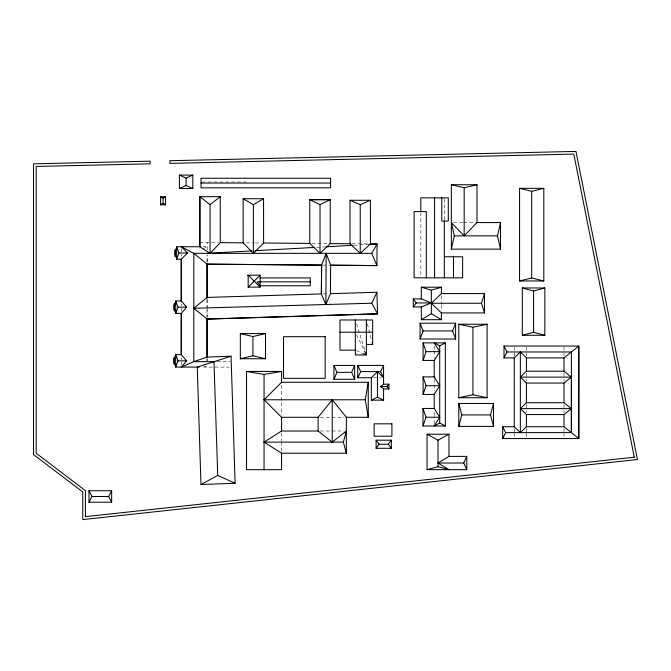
<?xml version="1.0" encoding="UTF-8"?>
<svg xmlns="http://www.w3.org/2000/svg" width="671" height="671" viewBox="0 0 671 671"><rect width="100%" height="100%" fill="white"/><g stroke="black" fill="none" stroke-linecap="round" stroke-linejoin="round"><path stroke-width="0.5" stroke-dasharray="3.35 2.52" d="M207.054 360.83L207.062 358.75M207.096 317.006L207.096 309.7M207.096 308.652L207.104 299.266M207.138 261.69L207.146 255.433M434.145 423.938L434.171 416.716M434.179 415.685L434.196 410.518M207.071 262.101L207.129 254.938M207.171 249.822L207.238 242.541M203.036 248.807L207.196 246.752L203.003 246.752M316.628 247.322L324.974 246.861M354.162 245.25L367.725 244.504M323.38 293.898L326.391 293.806M202.063 182L249.075 182.009M453.403 222.579L462.638 222.579M463.661 222.579L474.942 222.579M217.127 361.652L230.228 361.652M203.137 367.096L229.381 367.096M373.395 377.79L378.478 377.79M379.501 377.79L381.539 377.79M320.21 417.295L344.257 417.295M320.21 431.017L344.257 431.017M199.866 242.474L218.276 242.634M246.223 242.868L254.393 242.944M255.416 242.952L261.539 243.003M311.847 243.43L328.178 243.573M352.074 243.774L368.404 243.917M322.625 265.137L329.646 265.196M203.59 365.67L207.054 367.096L207.054 365.284M356.251 350.547L363.632 353.76M356.653 334.938L364.185 350.413M356.553 323.867L364.856 350.111M367.398 323.892L371.642 340.524M564.001 347.041L564.001 355.915M564.001 373.185L564.001 381.078M564.001 404.688L564.001 409.62M564.001 410.61L564.001 412.581M564.001 428.694L564.001 432.636M564.001 433.625L564.001 436.586M526.425 347.041L526.425 355.915M526.425 373.185L526.425 381.078M526.425 404.688L526.425 409.62M526.425 410.61L526.425 412.581M526.425 428.694L526.425 432.636M526.425 433.625L526.425 436.586M514.263 347.041L514.263 355.915M514.263 428.694L514.263 432.636M514.263 433.625L514.263 436.586M444.336 198.859L444.336 220.038M441.392 295.626L441.392 303.77M441.392 304.785L441.392 310.891M434.204 345.976L434.204 350.103M434.204 351.134L434.204 358.364M434.204 378.972L434.204 391.361M420.834 212.623L420.834 276.796M281.56 385.364L281.56 415.232M281.56 433.03L281.56 441.099M281.56 442.114L281.56 451.189M207.054 299.417L207.054 307.284M207.054 309.247L207.054 317.106M207.054 358.918L207.054 360.738M181.271 248.832L181.271 251.952M181.271 254.326L181.271 256.28M181.271 304.072L181.271 306.152M181.271 308.232L181.271 311.344M181.271 357.744L181.271 359.824M181.271 361.904L181.271 365.016"/><path stroke-width="1.01" d="M207.062 357.702L207.087 318.046M207.104 298.218L207.138 263.778M578.788 438.498L578.796 346.051L564.001 357.895L526.425 357.895L520.344 351.973L514.263 357.895L504.022 357.895L504.022 346.051L578.796 346.051L578.788 438.557L571.39 432.636L571.398 377.127L564.001 371.214L526.425 371.214L520.344 377.127L526.425 383.049L564.001 383.049L571.39 377.127L520.344 377.127M368.765 244.445L377.102 243.992L371.759 253.344L376.917 265.599L330.652 265.204L326.14 253.344L321.619 265.129L321.375 293.957L325.888 304.634L330.409 293.68L330.635 265.179L376.901 265.582L377.094 243.967L370.434 243.909M346.345 417.295L368.253 417.295L365.267 399.782L368.253 382.277L281.56 382.277L264.055 399.782L281.56 417.295L318.121 417.295L332.237 399.782L346.345 417.295L346.345 453.21L281.56 453.21L264.055 442.114L281.56 431.017L318.121 431.017L332.237 442.114L346.345 431.017L343.359 442.114L346.345 453.21M451.357 249.134L454.342 235.856L451.357 222.579L464.173 235.856L476.997 222.579L476.997 184.726L451.357 184.726L451.357 249.134L500.491 249.134L500.491 222.579L476.997 222.579M500.491 249.134L497.505 235.856L500.491 222.579M458.788 426.395L461.765 414.93L458.788 403.464L493.504 403.464L493.504 426.395L458.788 426.395L458.788 403.464M493.504 426.395L490.518 414.93L493.504 403.464M484.487 312.929L481.501 303.258L484.487 293.588L441.392 293.588L431.352 303.258L441.392 312.929L484.487 312.929L484.487 293.588M445.334 342.873L439.731 345.859L434.204 342.873L439.731 351.654L434.204 360.428L423.082 360.428L426.06 351.654L423.082 342.873L445.334 342.873L445.334 426.01L423.007 426.01L423.007 408.454L434.204 408.454L439.731 417.228L434.129 426.01L439.731 423.024L445.334 426.01M434.204 394.456L423.082 394.456L426.06 385.682L423.082 376.901L434.204 376.901L439.731 385.682L434.204 394.456L434.204 408.454M423.007 426.01L425.993 417.228L423.007 408.454M420.08 339.023L423.065 330.946L420.08 323.187L455.609 323.187L455.609 339.023L420.08 339.023L420.08 323.187M176.616 246.752L178.939 252.992L176.616 259.224L176.599 246.735L199.866 246.752L210.073 253.344L220.281 242.65L220.264 196.653L199.849 196.653L199.849 246.735M321.619 265.129L207.054 264.148L193.818 253.344L181.271 246.752L187.544 252.992L181.271 259.224L181.271 300.96L186.672 307.192L181.271 313.424L175.735 313.399L178.075 307.192L175.743 300.96M199.22 367.096L175.685 367.071L178.025 360.864L175.693 354.632L181.271 354.632L186.63 360.864L181.271 367.096L193.818 361.652L207.054 357.089L231.059 356.209L197.257 367.096L200.973 484.537L217.74 475.42L235.127 483.288L231.05 356.184M455.609 339.023L452.623 330.946L455.609 323.187M333.957 379.291L336.943 372.355L333.957 365.427L354.674 365.427L354.674 379.291L333.957 379.291L333.957 365.427M354.674 379.291L351.688 372.355L354.674 365.427M427.058 469.666L466.773 469.666L463.787 463.032L466.764 456.397L448.974 456.397L438.02 463.032L448.974 469.666L438.02 466.68L427.058 469.666L427.058 434.204L448.974 434.204L448.974 456.397M207.054 297.454L207.037 264.131L321.61 265.104L321.359 293.932L207.037 297.429L193.818 308.266L207.054 319.077L377.597 313.86L371.759 303.225L376.917 292.262L330.392 293.655M383.569 365.418L380.583 371.6L383.569 377.79L377.463 371.6L371.357 377.79L357.727 377.79L360.713 371.6L357.727 365.418L383.569 365.418L383.569 384.181L380.516 386.58L383.569 388.97L388.895 388.97L388.895 384.181L383.569 384.181M504.022 357.895L507.008 351.973L504.022 346.051M578.788 438.557L502.646 438.557L505.632 432.636L502.646 426.722L514.263 426.722L520.344 432.636L526.425 426.722L564.001 426.722L571.39 432.636L571.39 351.973L507.008 351.973M88.983 502.227L91.969 496.49L88.983 490.761L111.654 490.761L111.654 502.227L88.983 502.227L88.983 490.761M111.654 502.227L108.677 496.49L111.654 490.761M376.112 448.295L379.098 444.244L388.35 444.244L391.336 440.184L376.112 440.184L376.112 448.295L391.336 448.295L391.336 440.184M413.261 306.957L416.246 302.931L431.352 302.931L421.321 306.957L413.261 306.957L413.261 298.905L421.321 298.905L431.352 302.931M380.516 386.58L386.806 386.58L388.895 384.181M253.37 253.344L253.37 204.655L263.586 198.742L243.154 198.725L243.162 242.843L253.37 253.344L263.586 243.019L263.569 198.725M248.169 287.121L260.13 275.16L260.13 287.121L248.169 287.121L248.169 275.16L260.13 287.121M186.32 307.544L186.672 307.192L178.075 307.192M186.27 361.216L186.63 360.864L178.025 360.864M520.344 408.631L526.425 402.717L564.001 402.717L571.39 408.631L564.001 414.552L526.425 414.552L520.344 408.631L571.39 408.631M263.569 242.994L309.801 243.414L320.017 253.344L330.224 243.59L350.027 243.758L360.235 253.344L370.451 243.934L370.434 200.277L350.019 200.277L350.027 243.758M210.073 253.344L210.073 204.655L220.281 196.678M160.579 204.798L163.07 203.221L163.07 198.222L165.561 196.729L165.561 204.798L160.579 204.798L160.579 196.729L165.561 196.729M421.321 306.957L421.321 319.698L431.352 313.726L431.352 290.199L421.321 287.213L421.321 298.905M427.058 434.204L438.02 440.176L448.974 434.204M371.357 377.79L371.357 400.151L377.463 397.165L383.569 400.151L383.569 388.97M320.017 204.655L330.224 199.673L309.801 199.673L320.017 204.655L320.017 253.344M179.417 175.097L186.119 178.083L192.82 175.097L192.82 188.501L179.417 188.501L179.417 175.097L192.82 175.097M179.417 188.501L186.119 185.515L192.82 188.501M350.027 200.293L360.235 204.655L370.451 200.293M431.352 290.199L441.392 287.213L441.392 293.588M522.323 287.976L533.588 290.962L544.852 287.976L544.852 335.274L522.323 335.274L522.323 287.976L544.852 287.976M522.323 335.274L533.588 332.296L544.852 335.274M519.572 188.333L531.692 191.319L543.812 188.333L543.812 280.964L519.572 280.964L519.572 188.333L543.812 188.333M519.572 280.964L531.692 277.979L543.812 280.964M240.344 333.579L252.925 336.565L265.506 333.579L265.506 358.75L240.344 358.75L240.344 333.579L265.506 333.579M240.344 358.75L252.925 355.764L265.506 358.75M451.357 184.726L464.173 187.712L476.997 184.726M458.788 324.244L472.946 327.23L487.104 324.244L487.104 397.727L458.788 397.727L458.788 324.244L487.104 324.244M458.788 397.727L472.946 394.741L487.104 397.727M281.56 453.21L281.56 469.675L246.542 469.675L246.542 371.44L264.055 374.426L281.56 371.44L281.56 382.277M207.146 253.344L251.977 250.879M255.106 250.702L314.54 247.431M326.014 246.802L353.122 245.309M200.956 484.512L235.127 483.288M371.759 303.225L193.818 308.266M377.58 313.835L207.037 319.052L207.054 357.089M201.023 183.049L330.56 183.049M454.342 235.856L497.505 235.856M176.599 249.142L175.106 249.142L175.106 256.783L176.599 256.783M175.106 250.585L175.106 255.315M178.939 252.992L187.544 252.992M371.759 253.344L193.818 253.344L193.818 361.652L213.965 361.652L217.74 475.42M444.336 256.758L462.646 256.758L462.646 277.819L414.116 277.828L414.116 211.591L426.303 211.591L426.303 277.828M176.599 259.199L181.271 259.224L181.254 300.935M247.515 275.278L260.13 275.16M260.13 277.92L310.27 277.92L310.27 285.745L260.13 285.745L257.136 281.837L310.27 281.837M421.321 287.213L441.392 287.213M181.271 300.96L175.735 300.935L175.743 313.424M431.352 303.258L481.501 303.258M175.735 303.393L174.242 303.393L174.242 311.034L175.735 311.034M175.139 304.852L173.94 304.852L173.94 309.574L175.139 309.574M421.321 319.698L441.392 319.698L441.392 312.929M423.065 330.946L452.623 330.946M339.979 332.212L372.64 332.212M366.4 344.433L372.64 344.433L372.64 319.983L339.979 319.983L339.979 350.145L355.328 350.145M426.06 351.654L439.731 351.654M175.685 357.056L174.192 357.056L174.192 364.705L175.685 364.705M175.089 358.515L173.89 358.515L173.89 363.246L175.089 363.246M246.542 371.44L281.56 371.44M360.713 371.6L380.583 371.6M336.943 372.355L351.688 372.355M426.06 385.682L439.731 385.682M264.055 399.782L365.267 399.782M371.357 400.151L383.569 400.151M461.765 414.93L490.518 414.93M425.993 417.228L439.731 417.228M505.632 432.636L571.39 432.636M264.055 442.114L343.359 442.114M438.02 463.032L463.787 463.032M91.969 496.49L108.677 496.49M220.264 242.625L243.162 242.843M363.632 353.76L366.4 354.967L366.4 319.983M243.162 198.742L253.37 204.655M431.352 313.726L441.392 319.698M160.579 196.729L163.07 198.222M163.07 203.221L165.561 204.798M210.073 204.655L199.866 196.678L199.866 246.752M386.806 386.58L388.895 388.97M413.261 298.905L416.246 302.931M388.35 444.244L391.336 448.295M376.112 440.184L379.098 444.244M364.621 351.327L366.4 354.967L355.328 354.967L355.328 319.983M372.145 342.478L372.64 344.433M466.773 469.666L466.764 456.397M376.901 292.237L377.597 313.86M564.001 357.895L564.001 371.214M564.001 383.049L564.001 402.717M564.001 414.552L564.001 426.722M533.588 290.962L533.588 332.296M531.692 191.319L531.692 277.979M526.425 357.895L526.425 371.214M526.425 383.049L526.425 402.717M526.425 414.552L526.425 426.722M520.344 351.973L520.344 432.636M514.263 357.895L514.263 426.722M502.646 426.722L502.646 438.557M472.946 327.23L472.946 394.741M464.173 187.712L464.173 235.856M453.487 256.758L453.487 277.819M444.336 221.044L444.336 277.819M441.786 197.853L441.786 221.044L448.303 221.044L448.303 197.853L420.834 197.853L420.834 211.591M439.731 345.859L439.731 423.024M438.02 440.176L438.02 466.68M434.565 197.853L434.565 277.828M434.204 360.428L434.204 376.901M423.082 342.873L423.082 360.428M423.082 376.901L423.082 394.456M377.463 371.6L377.463 397.165M368.253 382.277L368.253 417.295M360.235 204.655L360.235 253.344M357.727 365.418L357.727 377.79M332.237 399.782L332.237 442.114M330.224 243.59L330.207 199.656L309.792 199.656L309.801 243.414M326.14 253.344L325.888 304.634M318.121 417.295L318.121 431.017M281.56 417.295L281.56 431.017M264.055 374.426L264.055 469.675M252.925 336.565L252.925 355.764M186.119 178.083L186.119 185.515M175.685 354.607L175.693 367.096M634.288 457.203L85.418 516.645L85.418 490.635L36.2 453.26L36.2 166.442L150.161 163.825L150.103 161.174L33.55 163.85L33.55 454.577L82.768 491.944L82.768 519.589L637.45 459.518L575.953 151.411L169.847 160.721L169.906 163.372L573.789 154.104L634.288 457.203M330.56 178.26L201.023 178.26L201.023 187.838L330.56 187.838L330.56 178.26M325.175 336.691L283.531 336.691L283.531 378.327L325.175 378.327L325.175 336.691M391.914 423.82L374.124 423.82L374.124 436.2L391.914 436.2L391.914 423.82M181.271 354.632L181.271 313.424L181.254 354.607"/></g></svg>
